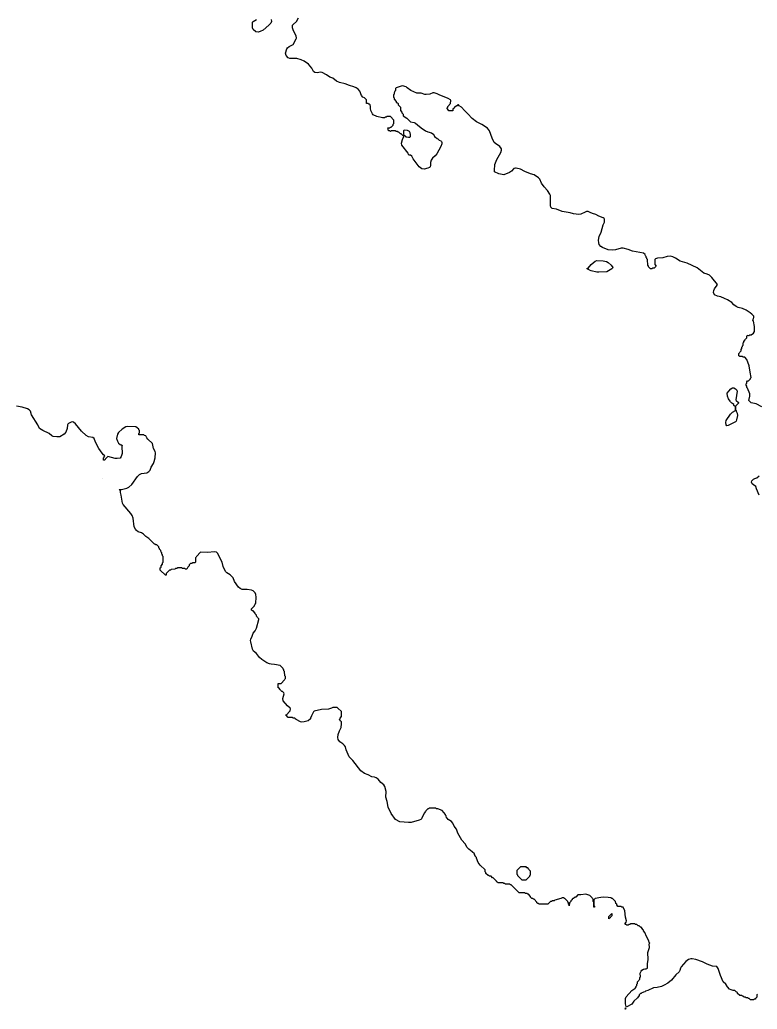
# Model space of a CAD drawing. Extents: x 474277 to 475042, y 254928 to 255625.
# Drawn here: x 474616.1 to 474694.8, y 255280.5 to 255386 of the extents above; entities that cross this region are included whole.
import ezdxf

# ---------------------------------------------------------------- set-up
doc = ezdxf.new("R2010")
doc.units = 0
doc.header["$MEASUREMENT"] = 0
doc.layers.add('BaseMapV2_DTM_export_MonNov09090547073261 — entities', color=1, linetype='CONTINUOUS')

msp = doc.modelspace()

# ---------------------------------------------------------------- linework, layer by layer
at = {"layer": 'BaseMapV2_DTM_export_MonNov09090547073261 — entities', "color": 15, "linetype": 'Continuous', "true_color": 0xb7484b}
for points in [[(474642.93, 255386.05, 85), (474642.95, 255385.82, 85), (474642.89, 255385.66, 85), (474642.69, 255385.43, 85), (474642.06, 255384.9, 85), (474641.76, 255384.74, 85), (474641.53, 255384.69, 85), (474641.3, 255384.73, 85), (474640.99, 255384.97, 85), (474640.94, 255385.13, 85), (474640.93, 255385.59, 85), (474640.95, 255385.74, 85), (474641, 255385.82, 85), (474641.35, 255386.05, 85)], [(474695.28, 255344.72, 85), (474694.67, 255345.04, 85), (474694.13, 255345.16, 85), (474693.87, 255345.41, 85), (474693.97, 255345.87, 85), (474693.98, 255346.1, 85), (474693.75, 255346.7, 85), (474693.67, 255346.79, 85), (474693.66, 255346.94, 85), (474693.59, 255347.02, 85), (474693.59, 255347.17, 85), (474693.66, 255347.25, 85), (474693.67, 255347.4, 85), (474693.75, 255347.48, 85), (474693.83, 255347.49, 85), (474694.05, 255347.71, 85), (474694.05, 255347.78, 85), (474694.13, 255347.86, 85), (474694.01, 255348.4, 85), (474693.92, 255349.09, 85), (474693.67, 255349.77, 85), (474693.44, 255350, 85), (474693.29, 255350, 85), (474693.21, 255350.08, 85), (474692.91, 255350.08, 85), (474692.83, 255350.16, 85), (474692.83, 255350.39, 85), (474692.9, 255350.47, 85), (474692.91, 255350.55, 85), (474693.05, 255350.7, 85), (474693.06, 255350.85, 85), (474693.13, 255350.93, 85), (474693.14, 255351.09, 85), (474693.2, 255351.16, 85), (474693.21, 255351.24, 85), (474693.28, 255351.31, 85), (474693.29, 255351.54, 85), (474693.36, 255351.62, 85), (474693.36, 255351.69, 85), (474693.49, 255351.85, 85), (474693.52, 255351.93, 85), (474693.66, 255352.08, 85), (474693.67, 255352.24, 85), (474693.74, 255352.31, 85), (474693.75, 255352.38, 85), (474693.83, 255352.32, 85), (474693.9, 255352.32, 85), (474693.98, 255352.39, 85), (474694.13, 255352.39, 85), (474694.36, 255352.59, 85), (474694.47, 255352.77, 85), (474694.49, 255353, 85), (474694.47, 255353.3, 85), (474694.36, 255353.84, 85), (474694.28, 255353.92, 85), (474694.35, 255354, 85), (474694.36, 255354.16, 85), (474694.43, 255354.23, 85), (474694.43, 255354.38, 85), (474694.21, 255354.61, 85), (474694.02, 255354.76, 85), (474693.6, 255355.02, 85), (474693.21, 255355.2, 85), (474692.75, 255355.32, 85), (474692.52, 255355.42, 85), (474692.29, 255355.59, 85), (474692.05, 255355.84, 85), (474691.6, 255356.14, 85), (474691.3, 255356.26, 85), (474690.91, 255356.45, 85), (474690.53, 255356.53, 85), (474690.2, 255356.68, 85), (474690.11, 255356.91, 85), (474690.15, 255357.14, 85), (474690.22, 255357.3, 85), (474690.5, 255357.68, 85), (474690.53, 255357.75, 85), (474689.94, 255358.52, 85), (474689.69, 255358.75, 85), (474689.45, 255358.87, 85), (474689.07, 255358.99, 85), (474688.38, 255359.55, 85), (474687.31, 255360.03, 85), (474686.54, 255360.26, 85), (474686.05, 255360.59, 85), (474685.77, 255360.73, 85), (474685.54, 255360.8, 85), (474685.16, 255360.76, 85), (474684.7, 255360.62, 85), (474684.14, 255360.59, 85), (474683.94, 255360.51, 85), (474683.86, 255360.44, 85), (474683.87, 255359.9, 85), (474684.01, 255359.74, 85), (474683.78, 255359.51, 85), (474683.63, 255359.51, 85), (474683.55, 255359.43, 85), (474683.4, 255359.43, 85), (474683.17, 255359.66, 85), (474683.16, 255359.75, 85), (474683.09, 255359.81, 85), (474683.08, 255360.44, 85), (474683.01, 255360.5, 85), (474683.01, 255360.59, 85), (474682.94, 255360.66, 85), (474682.93, 255360.74, 85), (474682.86, 255360.81, 85), (474682.82, 255360.97, 85), (474682.63, 255361.11, 85), (474681.48, 255361.32, 85), (474681.02, 255361.51, 85), (474680.48, 255361.66, 85), (474680.25, 255361.65, 85), (474679.64, 255361.45, 85), (474679.33, 255361.42, 85), (474678.87, 255361.48, 85), (474678.26, 255361.7, 85), (474678.11, 255361.82, 85), (474677.92, 255362.05, 85), (474677.87, 255362.2, 85), (474677.85, 255362.51, 85), (474677.9, 255362.89, 85), (474678.14, 255363.35, 85), (474678.34, 255364.12, 85), (474678.49, 255364.42, 85), (474678.49, 255364.73, 85), (474678.44, 255364.81, 85), (474678.33, 255364.88, 85), (474677.88, 255365.05, 85), (474677.57, 255365.22, 85), (474677.19, 255365.33, 85), (474676.96, 255365.46, 85), (474676.73, 255365.54, 85), (474676.57, 255365.54, 85), (474676.42, 255365.5, 85), (474675.96, 255365.26, 85), (474675.73, 255365.24, 85), (474675.19, 255365.31, 85), (474674.81, 255365.41, 85), (474673.97, 255365.57, 85), (474673.35, 255365.79, 85), (474672.89, 255365.88, 85), (474672.76, 255366.03, 85), (474672.71, 255366.19, 85), (474672.73, 255367.11, 85), (474672.71, 255367.26, 85), (474672.66, 255367.41, 85), (474672.41, 255367.8, 85), (474672.05, 255368.18, 85), (474671.77, 255368.56, 85), (474671.59, 255369.02, 85), (474671.44, 255369.16, 85), (474670.98, 255369.46, 85), (474670.59, 255369.57, 85), (474669.98, 255369.82, 85), (474669.52, 255370.08, 85), (474669.06, 255370.17, 85), (474668.98, 255370.18, 85), (474668.83, 255370.13, 85), (474668.58, 255369.87, 85), (474668.35, 255369.71, 85), (474667.76, 255369.48, 85), (474667.22, 255369.58, 85), (474666.76, 255369.79, 85), (474666.74, 255369.94, 85), (474666.8, 255370.56, 85), (474667.01, 255371.09, 85), (474667.42, 255371.86, 85), (474667.49, 255372.09, 85), (474667.49, 255372.24, 85), (474667.33, 255372.47, 85), (474666.84, 255372.81, 85), (474666.72, 255372.93, 85), (474666.5, 255373.39, 85), (474666.21, 255374.16, 85), (474665.99, 255374.45, 85), (474665.39, 255374.85, 85), (474664.84, 255375.12, 85), (474664.38, 255375.46, 85), (474663.92, 255375.96, 85), (474663.54, 255376.31, 85), (474663.23, 255376.67, 85), (474662.98, 255376.84, 85), (474662.92, 255376.92, 85), (474662.85, 255376.92, 85), (474662.77, 255376.84, 85), (474662.69, 255376.84, 85), (474662.62, 255376.76, 85), (474662.54, 255376.76, 85), (474662.47, 255376.69, 85), (474662.47, 255376.61, 85), (474662.32, 255376.46, 85), (474662.31, 255376.3, 85), (474661.85, 255376.3, 85), (474661.84, 255376.38, 85), (474661.7, 255376.54, 85), (474661.7, 255376.61, 85), (474661.77, 255376.69, 85), (474661.77, 255376.77, 85), (474662.07, 255377.07, 85), (474662.08, 255377.38, 85), (474662.04, 255377.46, 85), (474661.81, 255377.61, 85), (474660.84, 255377.99, 85), (474660.62, 255378.12, 85), (474660.32, 255378.22, 85), (474660.16, 255378.22, 85), (474659.86, 255378.08, 85), (474659.47, 255378.02, 85), (474659.32, 255378.04, 85), (474658.94, 255378.16, 85), (474658.48, 255378.16, 85), (474657.82, 255378.45, 85), (474657.45, 255378.76, 85), (474657.31, 255378.84, 85), (474656.94, 255378.95, 85), (474656.79, 255378.94, 85), (474656.26, 255378.76, 85), (474656.19, 255378.68, 85), (474656.18, 255378.45, 85), (474656.11, 255378.38, 85), (474656.1, 255378.29, 85), (474656.03, 255378.22, 85), (474656.03, 255378.07, 85), (474655.96, 255377.99, 85), (474655.96, 255377.76, 85), (474656.03, 255377.69, 85), (474656.03, 255377.53, 85), (474656.26, 255377.3, 85), (474656.26, 255377.23, 85), (474656.33, 255377.16, 85), (474656.41, 255377.15, 85), (474656.48, 255377.08, 85), (474656.49, 255376.92, 85), (474656.71, 255376.7, 85), (474656.72, 255376.31, 85), (474656.87, 255376.16, 85), (474656.88, 255376.08, 85), (474657.02, 255375.93, 85), (474657.02, 255375.77, 85), (474657.4, 255375.52, 85), (474657.79, 255375.12, 85), (474658.17, 255375.03, 85), (474658.32, 255374.96, 85), (474658.55, 255374.81, 85), (474658.94, 255374.47, 85), (474659.4, 255374.17, 85), (474659.63, 255374.06, 85), (474660.04, 255373.93, 85), (474660.17, 255373.85, 85), (474660.24, 255373.79, 85), (474660.39, 255373.48, 85), (474660.47, 255373.47, 85), (474660.62, 255373.34, 85), (474660.7, 255373.32, 85), (474660.85, 255373.18, 85), (474661.03, 255373.09, 85), (474661.11, 255373.01, 85), (474661.13, 255372.93, 85), (474661.12, 255372.78, 85), (474661.01, 255372.47, 85), (474660.6, 255371.71, 85), (474660.42, 255371.48, 85), (474660.13, 255371.25, 85), (474659.98, 255371.02, 85), (474659.91, 255370.79, 85), (474659.94, 255370.48, 85), (474659.9, 255370.33, 85), (474659.81, 255370.25, 85), (474659.63, 255370.17, 85), (474659.24, 255370.08, 85), (474659.01, 255370.12, 85), (474658.71, 255370.31, 85), (474658.09, 255371.17, 85), (474657.94, 255371.44, 85), (474657.79, 255371.55, 85), (474657.63, 255371.55, 85), (474657.56, 255371.63, 85), (474657.53, 255371.78, 85), (474656.87, 255372.63, 85), (474656.83, 255372.86, 85), (474656.94, 255373.24, 85), (474657.07, 255373.55, 85), (474657.02, 255373.62, 85), (474656.79, 255373.85, 85), (474656.71, 255373.85, 85), (474656.56, 255374, 85), (474656.48, 255374.01, 85), (474656.41, 255374.08, 85), (474656.25, 255374.08, 85), (474656.18, 255374.15, 85), (474656.1, 255374.16, 85), (474655.72, 255374.15, 85), (474655.64, 255374.08, 85), (474655.56, 255374.15, 85), (474655.49, 255374.16, 85), (474655.41, 255374.23, 85), (474655.4, 255374.39, 85), (474655.33, 255374.47, 85), (474655.56, 255374.47, 85), (474655.64, 255374.55, 85), (474655.72, 255374.55, 85), (474655.94, 255374.77, 85), (474655.95, 255374.86, 85), (474656.02, 255374.93, 85), (474656.02, 255375.31, 85), (474655.64, 255375.69, 85), (474655.26, 255375.69, 85), (474655.19, 255375.62, 85), (474655.1, 255375.61, 85), (474655.03, 255375.54, 85), (474654.8, 255375.54, 85), (474654.19, 255375.69, 85), (474653.8, 255375.86, 85), (474653.72, 255375.96, 85), (474653.57, 255376.31, 85), (474653.52, 255376.54, 85), (474653.53, 255376.77, 85), (474653.49, 255376.92, 85), (474653.42, 255376.99, 85), (474653.34, 255376.99, 85), (474653.26, 255377.07, 85), (474653.11, 255377.07, 85), (474653.1, 255377.46, 85), (474652.88, 255377.68, 85), (474652.72, 255377.76, 85), (474652.57, 255377.93, 85), (474652.38, 255378.38, 85), (474652.21, 255378.61, 85), (474651.99, 255378.76, 85), (474651.73, 255378.87, 85), (474651.27, 255378.98, 85), (474650.81, 255379.19, 85), (474650.2, 255379.33, 85), (474649.89, 255379.44, 85), (474649.51, 255379.78, 85), (474649.2, 255379.87, 85), (474648.82, 255380.13, 85), (474648.36, 255380.39, 85), (474648.2, 255380.42, 85), (474647.82, 255380.35, 85), (474647.59, 255380.38, 85), (474647.44, 255380.49, 85), (474647.25, 255380.83, 85), (474646.9, 255381.26, 85), (474646.44, 255381.6, 85), (474646.13, 255381.73, 85), (474645.67, 255381.87, 85), (474644.91, 255381.87, 85), (474644.75, 255381.95, 85), (474644.51, 255382.21, 85), (474644.45, 255382.44, 85), (474644.6, 255382.9, 85), (474644.68, 255383.01, 85), (474644.83, 255383.14, 85), (474645.27, 255383.36, 85), (474645.61, 255383.98, 85), (474645.62, 255384.05, 85), (474645.58, 255384.28, 85), (474645.32, 255384.82, 85), (474645.22, 255385.13, 85), (474645.19, 255385.36, 85), (474645.2, 255385.43, 85), (474645.27, 255385.51, 85), (474645.63, 255385.82, 85), (474645.84, 255386.2, 85)], [(474657.71, 255373.49, 85), (474657.78, 255373.55, 85), (474657.78, 255373.78, 85), (474657.75, 255373.93, 85), (474657.67, 255374.08, 85), (474657.48, 255374.21, 85), (474657.1, 255374.23, 85), (474657.03, 255374.16, 85), (474657.03, 255373.78, 85), (474657.33, 255373.51, 85), (474657.56, 255373.48, 85), (474657.71, 255373.49, 85)], [(474678.73, 255359.13, 85), (474677.88, 255359.07, 85), (474677.65, 255359.08, 85), (474677.05, 255359.21, 85), (474676.87, 255359.29, 85), (474676.8, 255359.35, 85), (474676.73, 255359.36, 85), (474676.65, 255359.44, 85), (474676.65, 255359.52, 85), (474676.73, 255359.52, 85), (474677.05, 255359.9, 85), (474677.49, 255360.27, 85), (474677.65, 255360.31, 85), (474678.34, 255360.28, 85), (474678.68, 255360.21, 85), (474678.87, 255360.11, 85), (474679.19, 255359.82, 85), (474679.36, 255359.59, 85), (474679.33, 255359.52, 85), (474679.25, 255359.44, 85), (474678.73, 255359.13, 85)], [(474691.69, 255342.72, 85), (474691.53, 255342.7, 85), (474691.46, 255342.8, 85), (474691.43, 255343.03, 85), (474691.46, 255343.26, 85), (474691.91, 255343.94, 85), (474692.14, 255344.16, 85), (474692.44, 255344.33, 85), (474692.44, 255344.64, 85), (474692.44, 255344.72, 85), (474692.29, 255344.87, 85), (474692.28, 255344.95, 85), (474692.14, 255345.09, 85), (474692.06, 255345.1, 85), (474691.91, 255345.25, 85), (474691.9, 255345.33, 85), (474691.72, 255345.56, 85), (474691.61, 255345.87, 85), (474691.56, 255346.17, 85), (474691.73, 255346.4, 85), (474691.97, 255346.63, 85), (474692.14, 255346.73, 85), (474692.29, 255346.73, 85), (474692.46, 255346.63, 85), (474692.59, 255346.48, 85), (474692.62, 255346.4, 85), (474692.5, 255345.48, 85), (474692.53, 255345.41, 85), (474692.76, 255345.18, 85), (474692.76, 255345.1, 85), (474692.45, 255344.79, 85), (474692.45, 255344.49, 85), (474692.45, 255344.41, 85), (474692.52, 255344.34, 85), (474692.53, 255344.26, 85), (474692.64, 255344.03, 85), (474692.66, 255343.8, 85), (474692.58, 255343.34, 85), (474692.52, 255343.19, 85), (474692.45, 255343.11, 85), (474691.69, 255342.72, 85)], [(474694.82, 255282.06, 84.75), (474694.75, 255282, 84.75), (474694.75, 255281.76, 84.75), (474694.6, 255281.61, 84.75), (474694.59, 255281.54, 84.75), (474694.44, 255281.53, 84.75), (474694.36, 255281.46, 84.75), (474694.06, 255281.45, 84.75), (474693.9, 255281.6, 84.75), (474693.83, 255281.61, 84.75), (474693.75, 255281.68, 84.75), (474693.6, 255281.69, 84.75), (474693.52, 255281.76, 84.75), (474693.37, 255281.76, 84.75), (474693.29, 255281.84, 84.75), (474693.2, 255281.84, 84.75), (474693.14, 255281.91, 84.75), (474692.91, 255281.92, 84.75), (474692.68, 255282.15, 84.75), (474692.67, 255282.23, 84.75), (474692.6, 255282.29, 84.75), (474692.52, 255282.3, 84.75), (474692.37, 255282.45, 84.75), (474692.22, 255282.46, 84.75), (474691.99, 255282.52, 84.75), (474691.83, 255282.61, 84.75), (474691.62, 255282.84, 84.75), (474691.44, 255283.15, 84.75), (474691.14, 255283.4, 84.75), (474690.85, 255284.07, 84.75), (474690.61, 255284.79, 84.75), (474690.45, 255285.02, 84.75), (474689.99, 255285.06, 84.75), (474689.45, 255285.25, 84.75), (474688.92, 255285.5, 84.75), (474688.23, 255285.76, 84.75), (474687.84, 255285.85, 84.75), (474687.69, 255285.84, 84.75), (474687.46, 255285.77, 84.75), (474687.15, 255285.54, 84.75), (474686.66, 255284.99, 84.75), (474686.59, 255284.83, 84.75), (474686.52, 255284.6, 84.75), (474686.44, 255284.45, 84.75), (474686.08, 255284.13, 84.75), (474685.62, 255283.57, 84.75), (474685.24, 255283.24, 84.75), (474684.85, 255283.03, 84.75), (474684.55, 255282.9, 84.75), (474684.09, 255282.78, 84.75), (474683.7, 255282.76, 84.75), (474683.09, 255282.46, 84.75), (474682.87, 255282.38, 84.75), (474682.78, 255282.3, 84.75), (474682.63, 255282.29, 84.75), (474682.56, 255282.23, 84.75), (474682.48, 255282.22, 84.75), (474682.4, 255282.15, 84.75), (474682.32, 255282.14, 84.75), (474682.18, 255282, 84.75), (474682.17, 255281.92, 84.75), (474682, 255281.69, 84.75), (474681.63, 255281.31, 84.75), (474681.41, 255281, 84.75), (474680.87, 255280.73, 84.75), (474680.79, 255280.76, 84.75), (474680.71, 255281.05, 84.75), (474680.71, 255281.23, 84.75), (474680.74, 255281.61, 84.75), (474680.79, 255281.77, 84.75), (474681.4, 255282.45, 84.75), (474681.71, 255282.67, 84.75), (474681.78, 255282.69, 84.75), (474681.78, 255282.76, 84.75), (474681.86, 255282.84, 84.75), (474681.86, 255282.92, 84.75), (474681.93, 255282.99, 84.75), (474681.94, 255283.15, 84.75), (474682.01, 255283.22, 84.75), (474682.02, 255283.38, 84.75), (474682.16, 255283.53, 84.75), (474682.17, 255283.61, 84.75), (474682.24, 255283.68, 84.75), (474682.25, 255283.84, 84.75), (474682.32, 255283.91, 84.75), (474682.3, 255284.3, 84.75), (474682.39, 255284.53, 84.75), (474682.48, 255284.62, 84.75), (474682.63, 255284.72, 84.75), (474682.78, 255284.76, 84.75), (474682.94, 255284.76, 84.75), (474683.07, 255284.83, 84.75), (474683.06, 255285.29, 84.75), (474683.15, 255285.75, 84.75), (474683.1, 255286.52, 84.75), (474683.27, 255287.06, 84.75), (474683.24, 255287.44, 84.75), (474683.31, 255287.52, 84.75), (474683.24, 255287.59, 84.75), (474683.21, 255287.75, 84.75), (474682.96, 255288.21, 84.75), (474682.78, 255288.66, 84.75), (474682.63, 255288.82, 84.75), (474682.63, 255288.9, 84.75), (474682.55, 255288.97, 84.75), (474682.55, 255289.05, 84.75), (474682.4, 255289.2, 84.75), (474682.32, 255289.2, 84.75), (474682.17, 255289.35, 84.75), (474682.09, 255289.36, 84.75), (474681.94, 255289.5, 84.75), (474681.78, 255289.51, 84.75), (474681.71, 255289.58, 84.75), (474681.25, 255289.58, 84.75), (474681.17, 255289.51, 84.75), (474681.1, 255289.51, 84.75), (474681.02, 255289.43, 84.75), (474680.87, 255289.43, 84.75), (474680.79, 255289.51, 84.75), (474680.71, 255289.51, 84.75), (474680.64, 255289.58, 84.75), (474680.78, 255289.74, 84.75), (474680.83, 255289.89, 84.75), (474680.73, 255290.28, 84.75), (474680.64, 255290.96, 84.75), (474680.48, 255291.35, 84.75), (474680.32, 255291.35, 84.75), (474680.25, 255291.42, 84.75), (474679.87, 255291.42, 84.75), (474679.86, 255291.5, 84.75), (474679.79, 255291.58, 84.75), (474679.79, 255291.66, 84.75), (474679.71, 255291.73, 84.75), (474679.71, 255291.81, 84.75), (474679.64, 255291.88, 84.75), (474679.64, 255291.96, 84.75), (474679.33, 255292.27, 84.75), (474679.26, 255292.27, 84.75), (474679.17, 255292.35, 84.75), (474678.87, 255292.39, 84.75), (474678.34, 255292.4, 84.75), (474678.11, 255292.38, 84.75), (474677.5, 255292.27, 84.75), (474677.35, 255292.12, 84.75), (474677.35, 255291.5, 84.75), (474677.42, 255291.44, 84.75), (474677.42, 255291.35, 84.75), (474677.34, 255291.34, 84.75), (474677.33, 255291.89, 84.75), (474677.26, 255291.96, 84.75), (474677.26, 255292.19, 84.75), (474677.19, 255292.26, 84.75), (474677.18, 255292.35, 84.75), (474676.93, 255292.58, 84.75), (474676.5, 255292.74, 84.75), (474675.96, 255292.66, 84.75), (474675.65, 255292.65, 84.75), (474675.42, 255292.42, 84.75), (474675.35, 255292.42, 84.75), (474675.19, 255292.27, 84.75), (474675.12, 255292.26, 84.75), (474675.05, 255292.19, 84.75), (474675.04, 255292.12, 84.75), (474674.96, 255292.11, 84.75), (474674.89, 255292.04, 84.75), (474674.89, 255291.96, 84.75), (474674.74, 255291.81, 84.75), (474674.73, 255291.5, 84.75), (474674.73, 255291.58, 84.75), (474674.65, 255291.66, 84.75), (474674.65, 255291.81, 84.75), (474674.58, 255291.89, 84.75), (474674.57, 255291.96, 84.75), (474674.27, 255292.27, 84.75), (474674.2, 255292.27, 84.75), (474674.12, 255292.34, 84.75), (474673.97, 255292.34, 84.75), (474673.83, 255292.27, 84.75), (474673.2, 255292.11, 84.75), (474673.12, 255292.04, 84.75), (474672.89, 255292.04, 84.75), (474672.82, 255291.96, 84.75), (474672.74, 255291.96, 84.75), (474672.43, 255291.65, 84.75), (474671.51, 255291.65, 84.75), (474671.44, 255291.73, 84.75), (474671.36, 255291.73, 84.75), (474671.28, 255291.81, 84.75), (474671.28, 255291.89, 84.75), (474670.98, 255292.19, 84.75), (474670.9, 255292.19, 84.75), (474670.82, 255292.27, 84.75), (474670.75, 255292.27, 84.75), (474670.59, 255292.42, 84.75), (474670.59, 255292.5, 84.75), (474670.36, 255292.73, 84.75), (474670.29, 255292.73, 84.75), (474670.21, 255292.8, 84.75), (474670.05, 255292.81, 84.75), (474669.98, 255292.88, 84.75), (474669.37, 255292.88, 84.75), (474668.52, 255293.72, 84.75), (474668.45, 255293.72, 84.75), (474668.37, 255293.8, 84.75), (474667.91, 255293.8, 84.75), (474667.83, 255293.88, 84.75), (474667.76, 255293.88, 84.75), (474667.68, 255293.95, 84.75), (474667.13, 255293.96, 84.75), (474667.07, 255294.03, 84.75), (474666.99, 255294.03, 84.75), (474666.98, 255294.11, 84.75), (474666.61, 255294.49, 84.75), (474666.53, 255294.49, 84.75), (474666.38, 255294.64, 84.75), (474666.22, 255294.64, 84.75), (474666.15, 255294.72, 84.75), (474666.07, 255294.72, 84.75), (474665.83, 255294.95, 84.75), (474665.83, 255295.03, 84.75), (474665.76, 255295.11, 84.75), (474665.75, 255295.34, 84.75), (474665.23, 255295.83, 84.75), (474665.01, 255296.1, 84.75), (474664.84, 255296.56, 84.75), (474664.84, 255296.64, 84.75), (474664.69, 255296.79, 84.75), (474664.69, 255296.87, 84.75), (474664.61, 255296.95, 84.75), (474664.61, 255297.02, 84.75), (474664.38, 255297.25, 84.75), (474664, 255297.54, 84.75), (474663.85, 255297.73, 84.75), (474663.63, 255298.1, 84.75), (474663.27, 255298.48, 84.75), (474662.85, 255299.23, 84.75), (474662.69, 255299.67, 84.75), (474662.46, 255299.99, 84.75), (474662.31, 255300.31, 84.75), (474662.16, 255300.47, 84.75), (474661.81, 255300.71, 84.75), (474661.7, 255300.85, 84.75), (474661.62, 255300.86, 84.75), (474661.61, 255301.09, 84.75), (474661.54, 255301.16, 84.75), (474661.52, 255301.24, 84.75), (474661.16, 255301.66, 84.75), (474660.7, 255301.85, 84.75), (474660.55, 255301.85, 84.75), (474660.47, 255301.92, 84.75), (474659.78, 255301.92, 84.75), (474659.7, 255301.85, 84.75), (474659.63, 255301.85, 84.75), (474659.41, 255301.63, 84.75), (474659.4, 255301.55, 84.75), (474659.24, 255301.39, 84.75), (474658.98, 255300.78, 84.75), (474658.88, 255300.71, 84.75), (474658.7, 255300.63, 84.75), (474657.86, 255300.39, 84.75), (474657.56, 255300.37, 84.75), (474657.1, 255300.43, 84.75), (474656.64, 255300.44, 84.75), (474656.18, 255300.7, 84.75), (474655.72, 255301.33, 84.75), (474655.42, 255302.01, 84.75), (474655.31, 255302.62, 84.75), (474655.17, 255303.08, 84.75), (474655.19, 255303.7, 84.75), (474655.04, 255304.23, 84.75), (474654.96, 255304.39, 84.75), (474654.64, 255304.66, 84.75), (474654.34, 255305, 84.75), (474654.14, 255305.15, 84.75), (474653.95, 255305.22, 84.75), (474653.65, 255305.26, 84.75), (474653.26, 255305.47, 84.75), (474652.88, 255305.59, 84.75), (474652.5, 255305.9, 84.75), (474651.65, 255306.99, 84.75), (474651.26, 255307.38, 84.75), (474650.92, 255308.14, 84.75), (474650.85, 255308.45, 84.75), (474650.75, 255308.6, 84.75), (474650.58, 255308.76, 84.75), (474650.25, 255308.99, 84.75), (474650.08, 255309.22, 84.75), (474650.05, 255309.45, 84.75), (474650.08, 255309.75, 84.75), (474650.2, 255310.14, 84.75), (474650.38, 255310.52, 84.75), (474650.43, 255310.9, 84.75), (474650.42, 255311.13, 84.75), (474650.35, 255311.2, 84.75), (474650.27, 255311.21, 84.75), (474650.27, 255311.29, 84.75), (474650.19, 255311.36, 84.75), (474650.27, 255311.44, 84.75), (474650.27, 255311.52, 84.75), (474650.42, 255311.67, 84.75), (474650.42, 255312.21, 84.75), (474650.04, 255312.59, 84.75), (474649.97, 255312.66, 84.75), (474649.51, 255312.66, 84.75), (474649.35, 255312.57, 84.75), (474649.05, 255312.47, 84.75), (474648.28, 255312.45, 84.75), (474647.51, 255312.24, 84.75), (474647.44, 255312.18, 84.75), (474647.22, 255311.75, 84.75), (474647.13, 255311.52, 84.75), (474647.13, 255311.44, 84.75), (474646.87, 255311.21, 84.75), (474646.44, 255311.11, 84.75), (474646.21, 255311.09, 84.75), (474646.06, 255311.12, 84.75), (474645.59, 255311.36, 84.75), (474645.48, 255311.44, 84.75), (474645.44, 255311.51, 84.75), (474645.29, 255311.51, 84.75), (474645.21, 255311.59, 84.75), (474644.75, 255311.59, 84.75), (474644.52, 255311.82, 84.75), (474644.44, 255311.82, 84.75), (474644.52, 255311.83, 84.75), (474644.97, 255312.28, 84.75), (474644.98, 255312.51, 84.75), (474644.95, 255312.59, 84.75), (474644.68, 255312.83, 84.75), (474644.2, 255313.36, 84.75), (474644.17, 255313.59, 84.75), (474644.32, 255314.12, 84.75), (474644.29, 255314.2, 84.75), (474644.14, 255314.35, 84.75), (474644.06, 255314.35, 84.75), (474643.91, 255314.5, 84.75), (474643.9, 255314.58, 84.75), (474643.76, 255314.73, 84.75), (474643.68, 255314.74, 84.75), (474643.67, 255315.2, 84.75), (474643.99, 255315.2, 84.75), (474644.36, 255315.58, 84.75), (474644.37, 255315.66, 84.75), (474644.44, 255315.73, 84.75), (474644.44, 255315.96, 84.75), (474644.37, 255316.04, 84.75), (474644.36, 255316.5, 84.75), (474644.29, 255316.57, 84.75), (474644.28, 255316.65, 84.75), (474644.22, 255316.72, 84.75), (474644.21, 255316.81, 84.75), (474643.9, 255317.11, 84.75), (474643.3, 255317.24, 84.75), (474642.91, 255317.26, 84.75), (474642.76, 255317.29, 84.75), (474642.45, 255317.42, 84.75), (474641.92, 255317.75, 84.75), (474641.69, 255317.98, 84.75), (474641.38, 255318.41, 84.75), (474641.06, 255318.65, 84.75), (474640.95, 255318.88, 84.75), (474640.75, 255319.64, 84.75), (474640.73, 255319.8, 84.75), (474640.77, 255319.95, 84.75), (474640.91, 255320.26, 84.75), (474640.99, 255320.56, 84.75), (474641.23, 255320.82, 84.75), (474641.37, 255321.1, 84.75), (474641.61, 255322.02, 84.75), (474641.6, 255322.1, 84.75), (474641.46, 255322.25, 84.75), (474641.45, 255322.33, 84.75), (474641.38, 255322.4, 84.75), (474641.37, 255322.48, 84.75), (474641.22, 255322.63, 84.75), (474641.22, 255322.71, 84.75), (474641, 255322.94, 84.75), (474640.92, 255322.94, 84.75), (474640.84, 255323.02, 84.75), (474640.84, 255323.17, 84.75), (474641.14, 255323.48, 84.75), (474641.15, 255323.55, 84.75), (474641.22, 255323.63, 84.75), (474641.22, 255323.71, 84.75), (474641.3, 255323.78, 84.75), (474641.31, 255324.4, 84.75), (474641.28, 255324.7, 84.75), (474641.23, 255324.86, 84.75), (474641, 255325.08, 84.75), (474640.84, 255325.16, 84.75), (474640.38, 255325.24, 84.75), (474639.85, 255325.24, 84.75), (474639.62, 255325.35, 84.75), (474639.46, 255325.48, 84.75), (474639.02, 255326.08, 84.75), (474638.89, 255326.47, 84.75), (474638.82, 255326.54, 84.75), (474638.54, 255326.78, 84.75), (474638.2, 255327.01, 84.75), (474638.04, 255327.16, 84.75), (474637.8, 255327.7, 84.75), (474637.69, 255328.16, 84.75), (474637.51, 255328.46, 84.75), (474637.24, 255329.09, 84.75), (474637.09, 255329.21, 84.75), (474636.93, 255329.24, 84.75), (474636.09, 255329.18, 84.75), (474635.4, 255329.22, 84.75), (474634.95, 255328.77, 84.75), (474634.94, 255328.68, 84.75), (474634.87, 255328.62, 84.75), (474634.86, 255328.15, 84.75), (474634.78, 255328.08, 84.75), (474634.55, 255328.07, 84.75), (474634.48, 255328, 84.75), (474634.32, 255327.99, 84.75), (474634.18, 255327.85, 84.75), (474634.17, 255327.77, 84.75), (474634.03, 255327.62, 84.75), (474634.02, 255327.54, 84.75), (474633.95, 255327.47, 84.75), (474633.94, 255327.39, 84.75), (474633.79, 255327.39, 84.75), (474633.71, 255327.46, 84.75), (474633.48, 255327.46, 84.75), (474633.4, 255327.54, 84.75), (474632.94, 255327.54, 84.75), (474632.87, 255327.46, 84.75), (474632.71, 255327.46, 84.75), (474632.64, 255327.39, 84.75), (474632.25, 255327.38, 84.75), (474632.18, 255327.31, 84.75), (474632.1, 255327.31, 84.75), (474631.73, 255326.93, 84.75), (474631.72, 255326.77, 84.75), (474631.64, 255326.77, 84.75), (474631.1, 255327.31, 84.75), (474631.1, 255327.54, 84.75), (474631.18, 255327.62, 84.75), (474631.18, 255327.77, 84.75), (474631.33, 255327.93, 84.75), (474631.33, 255328.08, 84.75), (474631.4, 255328.16, 84.75), (474631.41, 255328.23, 84.75), (474631.4, 255328.77, 84.75), (474631.33, 255328.84, 84.75), (474631.33, 255328.92, 84.75), (474631.26, 255328.99, 84.75), (474631.25, 255329.15, 84.75), (474631.18, 255329.23, 84.75), (474631.17, 255329.38, 84.75), (474631.03, 255329.53, 84.75), (474631.02, 255329.61, 84.75), (474630.95, 255329.69, 84.75), (474630.94, 255329.77, 84.75), (474630.72, 255329.99, 84.75), (474630.64, 255329.99, 84.75), (474630.57, 255330.07, 84.75), (474630.49, 255330.07, 84.75), (474629.87, 255330.69, 84.75), (474629.57, 255330.9, 84.75), (474629.31, 255331.15, 84.75), (474629.11, 255331.26, 84.75), (474628.73, 255331.4, 84.75), (474628.57, 255331.52, 84.75), (474628.44, 255331.68, 84.75), (474628.33, 255331.91, 84.75), (474628.2, 255332.83, 84.75), (474628.09, 255333.14, 84.75), (474627.96, 255333.35, 84.75), (474627.15, 255334.29, 84.75), (474627.06, 255334.44, 84.75), (474626.93, 255335.29, 84.75), (474626.85, 255335.59, 84.75), (474626.84, 255335.75, 84.75), (474626.73, 255335.9, 84.75), (474626.96, 255335.9, 84.75), (474627.52, 255336.05, 84.75), (474627.73, 255336.15, 84.75), (474628.06, 255336.44, 84.75), (474628.67, 255337.28, 84.75), (474628.88, 255337.49, 84.75), (474629.11, 255337.59, 84.75), (474629.65, 255337.69, 84.75), (474629.88, 255337.81, 84.75), (474630.01, 255337.97, 84.75), (474630.14, 255338.28, 84.75), (474630.38, 255338.66, 84.75), (474630.46, 255338.89, 84.75), (474630.55, 255339.27, 84.75), (474630.6, 255339.81, 84.75), (474630.54, 255339.96, 84.75), (474630.37, 255340.27, 84.75), (474630.27, 255340.81, 84.75), (474629.78, 255341.27, 84.75), (474629.67, 255341.42, 84.75), (474629.57, 255341.64, 84.75), (474629.42, 255341.65, 84.75), (474629.34, 255341.72, 84.75), (474628.8, 255341.72, 84.75), (474628.8, 255341.88, 84.75), (474628.87, 255341.96, 84.75), (474628.87, 255342.19, 84.75), (474628.8, 255342.26, 84.75), (474628.8, 255342.34, 84.75), (474628.65, 255342.49, 84.75), (474628.5, 255342.58, 84.75), (474627.58, 255342.62, 84.75), (474627.42, 255342.57, 84.75), (474627.04, 255342.35, 84.75), (474626.66, 255341.99, 84.75), (474626.53, 255341.8, 84.75), (474626.44, 255341.34, 84.75), (474626.55, 255341.04, 84.75), (474626.66, 255340.86, 84.75), (474626.81, 255340.71, 84.75), (474626.89, 255340.66, 84.75), (474626.97, 255340.65, 84.75), (474627.04, 255340.58, 84.75), (474627.01, 255340.5, 84.75), (474627.03, 255339.73, 84.75), (474626.93, 255339.43, 84.75), (474626.81, 255339.26, 84.75), (474626.5, 255339.2, 84.75), (474626.27, 255339.22, 84.75), (474625.51, 255339.42, 84.75), (474625.21, 255339.12, 84.75), (474625.2, 255339.04, 84.75), (474625.05, 255339.04, 84.75), (474625.04, 255339.12, 84.75), (474625.05, 255339.28, 84.75), (474625.12, 255339.35, 84.75), (474625.12, 255339.43, 84.75), (474625.19, 255339.5, 84.75), (474625.05, 255339.59, 84.75), (474624.89, 255339.77, 84.75), (474624.53, 255340.27, 84.75), (474624.18, 255340.96, 84.75), (474624.03, 255341.34, 84.75), (474623.9, 255341.46, 84.75), (474623.44, 255341.53, 84.75), (474623.19, 255341.65, 84.75), (474622.7, 255342.11, 84.75), (474622.06, 255342.89, 84.75), (474621.83, 255343.1, 84.75), (474621.75, 255343.13, 84.75), (474621.6, 255343.1, 84.75), (474621.32, 255342.95, 84.75), (474621.24, 255342.88, 84.75), (474621.2, 255342.8, 84.75), (474621.17, 255342.42, 84.75), (474621.02, 255342.03, 84.75), (474620.83, 255341.82, 84.75), (474620.37, 255341.51, 84.75), (474620.06, 255341.51, 84.75), (474619.66, 255341.57, 84.75), (474619.53, 255341.63, 84.75), (474619.24, 255341.88, 84.75), (474618.58, 255342.19, 84.75), (474618.21, 255342.42, 84.75), (474618.03, 255342.8, 84.75), (474617.35, 255343.87, 84.75), (474617.24, 255344.26, 84.75), (474617.12, 255344.41, 84.75), (474616.92, 255344.51, 84.75), (474616.38, 255344.68, 84.75), (474615.77, 255344.79, 84.75)], [(474694.99, 255335.29, 85), (474694.69, 255335.98, 85), (474694.64, 255336.21, 85), (474694.36, 255336.38, 85), (474694.24, 255336.51, 85), (474694.18, 255336.67, 85), (474694.2, 255336.82, 85), (474694.36, 255337.01, 85), (474694.52, 255337.08, 85), (474694.75, 255337.13, 85), (474694.97, 255337.36, 85)], [(474624.97, 255337.05, 84.75), (474624.97, 255337.04, 84.75), (474624.97, 255337.05, 84.75), (474624.97, 255337.05, 84.75)], [(474670.13, 255294.27, 84.75), (474670.51, 255294.65, 84.75), (474670.52, 255294.73, 84.75), (474670.58, 255294.8, 84.75), (474670.58, 255295.18, 84.75), (474670.44, 255295.34, 84.75), (474670.43, 255295.41, 84.75), (474670.29, 255295.56, 84.75), (474670.21, 255295.56, 84.75), (474670.13, 255295.64, 84.75), (474669.52, 255295.64, 84.75), (474669.14, 255295.26, 84.75), (474669.14, 255294.88, 84.75), (474669.22, 255294.8, 84.75), (474669.22, 255294.72, 84.75), (474669.67, 255294.27, 84.75), (474670.13, 255294.27, 84.75)], [(474678.96, 255290.12, 84.75), (474678.95, 255290.35, 84.75), (474679.26, 255290.67, 84.75), (474679.26, 255290.43, 84.75), (474679.11, 255290.28, 84.75), (474679.1, 255290.2, 84.75), (474679.03, 255290.19, 84.75), (474678.96, 255290.12, 84.75)], [(474680.72, 255280.46, 84.75), (474680.64, 255280.46, 84.75), (474680.71, 255280.54, 84.75), (474680.71, 255280.62, 84.75), (474680.79, 255280.62, 84.75), (474680.72, 255280.54, 84.75), (474680.72, 255280.46, 84.75)]]:
    msp.add_polyline3d(points, dxfattribs=at)

doc.saveas('drawing.dxf')
